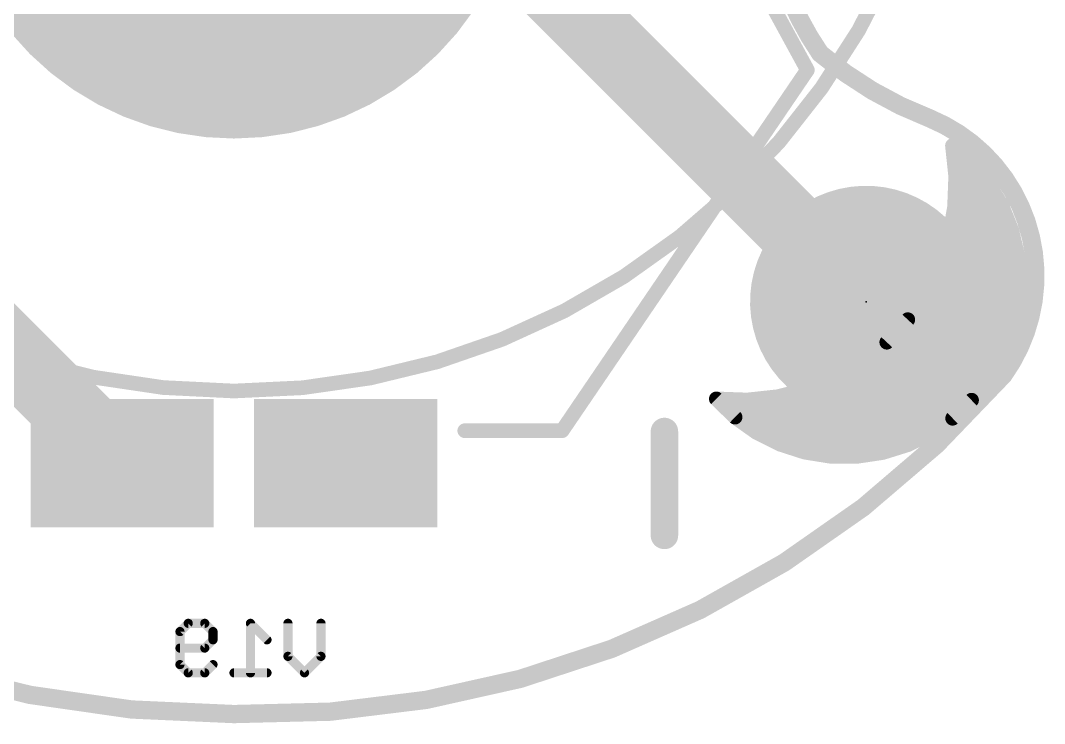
# Model space of a CAD drawing. Extents: x -33 to 11.2, y -24.1 to 14.6.
# Drawn here: x -2.96 to 11.24, y -14.61 to -4.86 of the extents above; entities that cross this region are included whole.
import ezdxf

# ---------------------------------------------------------------- set-up
doc = ezdxf.new("R2010")
doc.units = 0
for name, color, linetype in [('1', 12, 'CONTINUOUS'), ('16', 132, 'CONTINUOUS'), ('17', 110, 'CONTINUOUS'), ('20', 53, 'CONTINUOUS'), ('21', 41, 'CONTINUOUS'), ('23', 53, 'CONTINUOUS'), ('51', 53, 'CONTINUOUS')]:
    doc.layers.add(name, color=color, linetype=linetype)

# ---------------------------------------------------------------- blocks, each defined once
blk = doc.blocks.new('RECT')
blk.add_solid([(-0.5, -0.5), (0.5, -0.5), (-0.5, 0.5), (0.5, 0.5)])
blk = doc.blocks.new('RECT2080000X1280000R100')
at = {"const_width": 4}
blk.add_lwpolyline([(4.5, 0), (4.5, 0, 0.4142), (2.5, 2), (-2.5, 2, 0.4142), (-4.5, 0), (-4.5, 0, 0.4142), (-2.5, -2), (2.5, -2, 0.4142)], format="xyb", close=True, dxfattribs=at)
blk = doc.blocks.new('ROUNDP')
at = {"const_width": 0.5}
blk.add_lwpolyline([(0, -0.25, 1), (0, 0.25, 1), (0, -0.25)], format="xyb", dxfattribs=at)

msp = doc.modelspace()

# ---------------------------------------------------------------- linework, layer by layer
at = {"layer": '1'}
for points, const_width in [([(0, 0), (8.763, -8.763)], 1.016), ([(10.2318, -6.8402), (9.961, -6.5986)], 0.2032), ([(9.961, -6.5986), (10.006, -7.0238)], 0.2032), ([(9.9723, -6.7056), (10.081, -6.7056)], 0.2032), ([(9.9938, -6.9088), (10.2883, -6.9088)], 0.2032), ([(10.4625, -7.1204), (10.2318, -6.8402)], 0.2032), ([(10.006, -7.0238), (9.9901, -7.4511)], 0.2032), ([(10.0027, -7.112), (10.4556, -7.112)], 0.2032), ([(10.6476, -7.4326), (10.4625, -7.1204)], 0.2032), ([(9.9952, -7.3152), (10.578, -7.3152)], 0.2032), ([(9.9901, -7.4511), (9.9136, -7.8718)], 0.2032), ([(10.7829, -7.7694), (10.6476, -7.4326)], 0.2032), ([(9.9779, -7.5184), (10.6821, -7.5184)], 0.2032), ([(9.9409, -7.7216), (10.7637, -7.7216)], 0.2032), ([(9.9136, -7.8718), (9.7781, -8.2774)], 0.2032), ([(10.8651, -8.1229), (10.7829, -7.7694)], 0.2032), ([(9.8959, -7.9248), (10.819, -7.9248)], 0.2032), ([(9.828, -8.128), (10.8654, -8.128)], 0.2032), ([(10.8922, -8.4848), (10.8651, -8.1229)], 0.2032), ([(9.7781, -8.2774), (9.5863, -8.6596)], 0.2032), ([(9.7511, -8.3312), (10.8807, -8.3312)], 0.2032), ([(-3.787, -8.763), (-1.55, -11)], 1.016), ([(9.6491, -8.5344), (10.8883, -8.5344)], 0.2032), ([(10.8637, -8.8466), (10.8922, -8.4848)], 0.2032), ([(9.5863, -8.6596), (9.3421, -9.0106)], 0.2032), ([(9.532, -8.7376), (10.8723, -8.7376)], 0.2032), ([(10.7802, -9.1999), (10.8637, -8.8466)], 0.2032), ([(9.3421, -9.0106), (9.0504, -9.3234)], 0.2032), ([(9.3906, -8.9408), (10.8415, -8.9408)], 0.2032), ([(9.2177, -9.144), (10.7934, -9.144)], 0.2032), ([(9.0504, -9.3234), (8.7173, -9.5915)], 0.2032), ([(10.6437, -9.5362), (10.7802, -9.1999)], 0.2032), ([(9.0208, -9.3472), (10.7204, -9.3472)], 0.2032), ([(8.7173, -9.5915), (8.3494, -9.8095)], 0.2032), ([(8.7683, -9.5504), (10.6352, -9.5504)], 0.2032), ([(10.4574, -9.8477), (10.6437, -9.5362)], 0.2032), ([(8.4437, -9.7536), (10.5137, -9.7536)], 0.2032), ([(8.3494, -9.8095), (7.9543, -9.973)], 0.2032), ([(10.2257, -10.127), (10.4574, -9.8477)], 0.2032), ([(7.9543, -9.973), (7.5399, -10.0786)], 0.2032), ([(7.9934, -9.9568), (10.3669, -9.9568)], 0.2032), ([(6.6874, -10.109), (6.9473, -10.3624)], 0.2032), ([(7.1147, -10.1243), (6.6874, -10.109)], 0.2032), ([(6.7397, -10.16), (10.1911, -10.16)], 0.2032), ([(7.5399, -10.0786), (7.1147, -10.1243)], 0.2032), ([(9.9632, -10.3776), (10.2257, -10.127)], 0.2032), ([(6.9473, -10.3624), (7.2429, -10.5729)], 0.2032), ([(6.9485, -10.3632), (9.9783, -10.3632)], 0.2032), ([(9.6655, -10.5852), (9.9632, -10.3776)], 0.2032), ([(7.2338, -10.5664), (9.6925, -10.5664)], 0.2032), ([(7.2429, -10.5729), (7.5673, -10.7359)], 0.2032), ([(9.3395, -10.7448), (9.6655, -10.5852)], 0.2032), ([(7.5673, -10.7359), (7.9127, -10.8473)], 0.2032), ([(8.993, -10.8528), (9.3395, -10.7448)], 0.2032), ([(7.6719, -10.7696), (9.26, -10.7696)], 0.2032), ([(7.9127, -10.8473), (8.2711, -10.9046)], 0.2032), ([(8.634, -10.9064), (8.993, -10.8528)], 0.2032), ([(8.2711, -10.9046), (8.634, -10.9064)], 0.2032)]:
    msp.add_lwpolyline(points, dxfattribs=dict(at, const_width=const_width))
for points, const_width in [([(9.9948, -6.5606, 1), (9.9272, -6.6365)], 0.1016), ([(10.0115, -6.5932, 1), (9.9105, -6.6039)], 0.1016), ([(9.9723, -6.6548, 1), (9.9723, -6.7564)], 0.1016), ([(10.081, -6.7564, 1), (10.081, -6.6548)], 0.1016), ([(9.9938, -6.858, 1), (9.9938, -6.9596)], 0.1016), ([(10.271, -6.8079, 1), (10.1926, -6.8725)], 0.1016), ([(10.198, -6.8781, 1), (10.2656, -6.8023)], 0.1016), ([(10.2883, -6.9596, 1), (10.2883, -6.858)], 0.1016), ([(10.0568, -7.0257, 1), (9.9552, -7.0219)], 0.1016), ([(10.0027, -7.0612, 1), (10.0027, -7.1628)], 0.1016), ([(9.9555, -7.0291, 1), (10.0565, -7.0184)], 0.1016), ([(10.5062, -7.0945, 1), (10.4188, -7.1463)], 0.1016), ([(10.4233, -7.1527, 1), (10.5017, -7.0881)], 0.1016), ([(10.4556, -7.1628, 1), (10.4556, -7.0612)], 0.1016), ([(9.9952, -7.2644, 1), (9.9952, -7.366)], 0.1016), ([(10.578, -7.366, 1), (10.578, -7.2644)], 0.1016), ([(10.0401, -7.4602, 1), (9.9401, -7.442)], 0.1016), ([(10.6948, -7.4136, 1), (10.6005, -7.4515)], 0.1016), ([(10.6039, -7.4585, 1), (10.6913, -7.4066)], 0.1016), ([(9.9779, -7.4676, 1), (9.9779, -7.5692)], 0.1016), ([(9.9393, -7.4492, 1), (10.0409, -7.453)], 0.1016), ([(10.6821, -7.5692, 1), (10.6821, -7.4676)], 0.1016), ([(9.9409, -7.6708, 1), (9.9409, -7.7724)], 0.1016), ([(10.7637, -7.7724, 1), (10.7637, -7.6708)], 0.1016), ([(9.9618, -7.8879, 1), (9.8654, -7.8557)], 0.1016), ([(10.8324, -7.7579, 1), (10.7334, -7.7809)], 0.1016), ([(10.7357, -7.7883, 1), (10.83, -7.7504)], 0.1016), ([(9.8959, -7.874, 1), (9.8959, -7.9756)], 0.1016), ([(9.8636, -7.8628, 1), (9.9636, -7.8809)], 0.1016), ([(10.819, -7.9756, 1), (10.819, -7.874)], 0.1016), ([(9.828, -8.0772, 1), (9.828, -8.1788)], 0.1016), ([(10.9157, -8.1191, 1), (10.8144, -8.1267)], 0.1016), ([(10.8156, -8.1344, 1), (10.9145, -8.1114)], 0.1016), ([(10.8654, -8.1788, 1), (10.8654, -8.0772)], 0.1016), ([(9.7511, -8.2804, 1), (9.7511, -8.382)], 0.1016), ([(9.7299, -8.2613, 1), (9.8263, -8.2935)], 0.1016), ([(9.8235, -8.3002, 1), (9.7327, -8.2546)], 0.1016), ([(10.8807, -8.382, 1), (10.8807, -8.2804)], 0.1016), ([(8.5834, -8.9426, 1), (8.9426, -8.5834)], 0.508), ([(9.6491, -8.4836, 1), (9.6491, -8.5852)], 0.1016), ([(10.8415, -8.4886, 1), (10.9429, -8.481)], 0.1016), ([(10.9428, -8.4888, 1), (10.8416, -8.4808)], 0.1016), ([(10.8883, -8.5852, 1), (10.8883, -8.4836)], 0.1016), ([(9.532, -8.6868, 1), (9.532, -8.7884)], 0.1016), ([(9.5409, -8.6368, 1), (9.6317, -8.6824)], 0.1016), ([(9.628, -8.6886, 1), (9.5446, -8.6306)], 0.1016), ([(10.8723, -8.7884, 1), (10.8723, -8.6868)], 0.1016), ([(10.8131, -8.8427, 1), (10.9144, -8.8506)], 0.1016), ([(10.9131, -8.8583, 1), (10.8143, -8.835)], 0.1016), ([(9.3003, -8.9816, 1), (9.3838, -9.0396)], 0.1016), ([(9.3792, -9.0453, 1), (9.3049, -8.976)], 0.1016), ([(9.3906, -8.89, 1), (9.3906, -8.9916)], 0.1016), ([(10.8415, -8.9916, 1), (10.8415, -8.89)], 0.1016), ([(9.2177, -9.0932, 1), (9.2177, -9.1948)], 0.1016), ([(10.7934, -9.1948, 1), (10.7934, -9.0932)], 0.1016), ([(9.0823, -9.3629, 1), (9.0186, -9.2838)], 0.1016), ([(10.7308, -9.1882, 1), (10.8297, -9.2115)], 0.1016), ([(10.8273, -9.219, 1), (10.7332, -9.1808)], 0.1016), ([(9.0208, -9.2964, 1), (9.0208, -9.398)], 0.1016), ([(9.0133, -9.2887, 1), (9.0876, -9.358)], 0.1016), ([(10.7204, -9.398, 1), (10.7204, -9.2964)], 0.1016), ([(8.6854, -9.5519, 1), (8.7491, -9.631)], 0.1016), ([(8.7432, -9.6352, 1), (8.6914, -9.5478)], 0.1016), ([(8.7683, -9.4996, 1), (8.7683, -9.6012)], 0.1016), ([(10.5967, -9.5171, 1), (10.6908, -9.5553)], 0.1016), ([(10.6873, -9.5622, 1), (10.6001, -9.5101)], 0.1016), ([(10.6352, -9.6012, 1), (10.6352, -9.4996)], 0.1016), ([(8.4437, -9.7028, 1), (8.4437, -9.8044)], 0.1016), ([(10.5137, -9.8044, 1), (10.5137, -9.7028)], 0.1016), ([(8.3235, -9.7658, 1), (8.3753, -9.8532)], 0.1016), ([(8.3688, -9.8564, 1), (8.33, -9.7625)], 0.1016), ([(10.4138, -9.8216, 1), (10.501, -9.8737)], 0.1016), ([(10.4965, -9.8801, 1), (10.4183, -9.8152)], 0.1016), ([(7.9349, -9.926, 1), (7.9737, -10.0199)], 0.1016), ([(7.9668, -10.0222, 1), (7.9417, -9.9237)], 0.1016), ([(7.9934, -9.906, 1), (7.9934, -10.0076)], 0.1016), ([(10.3669, -10.0076, 1), (10.3669, -9.906)], 0.1016), ([(6.7228, -10.0727, 1), (6.6519, -10.1454)], 0.1016), ([(6.6892, -10.0583, 1), (6.6856, -10.1598)], 0.1016), ([(6.7397, -10.1092, 1), (6.7397, -10.2108)], 0.1016), ([(7.1093, -10.0738, 1), (7.1202, -10.1748)], 0.1016), ([(7.1129, -10.1751, 1), (7.1165, -10.0735)], 0.1016), ([(7.5274, -10.0294, 1), (7.5525, -10.1278)], 0.1016), ([(7.5453, -10.1291, 1), (7.5345, -10.0281)], 0.1016), ([(10.1866, -10.0946, 1), (10.2648, -10.1594)], 0.1016), ([(10.2608, -10.1637, 1), (10.1906, -10.0903)], 0.1016), ([(10.1911, -10.2108, 1), (10.1911, -10.1092)], 0.1016), ([(6.9768, -10.321, 1), (6.9179, -10.4037)], 0.1016), ([(6.9485, -10.3124, 1), (6.9485, -10.414)], 0.1016), ([(6.9119, -10.3987, 1), (6.9828, -10.326)], 0.1016), ([(9.9281, -10.3409, 1), (9.9983, -10.4144)], 0.1016), ([(9.9923, -10.4193, 1), (9.9342, -10.336)], 0.1016), ([(9.9783, -10.414, 1), (9.9783, -10.3124)], 0.1016), ([(7.2338, -10.5156, 1), (7.2338, -10.6172)], 0.1016), ([(7.2657, -10.5275, 1), (7.2201, -10.6183)], 0.1016), ([(7.2135, -10.6143, 1), (7.2724, -10.5316)], 0.1016), ([(9.6364, -10.5436, 1), (9.6945, -10.6269)], 0.1016), ([(9.6878, -10.6308, 1), (9.6431, -10.5396)], 0.1016), ([(9.6925, -10.6172, 1), (9.6925, -10.5156)], 0.1016), ([(-1.7296, -11.1796, 1), (-1.3704, -10.8204)], 0.508), ([(7.5829, -10.6875, 1), (7.5517, -10.7842)], 0.1016), ([(7.5445, -10.7813, 1), (7.5901, -10.6905)], 0.1016), ([(9.3546, -10.7933, 1), (9.3244, -10.6963)], 0.1016), ([(7.6719, -10.7188, 1), (7.6719, -10.8204)], 0.1016), ([(7.9207, -10.7971, 1), (7.9047, -10.8974)], 0.1016), ([(7.8971, -10.8956, 1), (7.9283, -10.7989)], 0.1016), ([(8.9779, -10.8043, 1), (9.0081, -10.9013)], 0.1016), ([(9.0005, -10.903, 1), (8.9855, -10.8025)], 0.1016), ([(9.26, -10.8204, 1), (9.26, -10.7188)], 0.1016), ([(9.3172, -10.6992, 1), (9.3619, -10.7905)], 0.1016), ([(8.2713, -10.8538, 1), (8.2708, -10.9554)], 0.1016), ([(8.2631, -10.9547, 1), (8.2791, -10.8544)], 0.1016), ([(8.6265, -10.8562, 1), (8.6415, -10.9567)], 0.1016), ([(8.6338, -10.9572, 1), (8.6343, -10.8556)], 0.1016)]:
    msp.add_lwpolyline(points, format="xyb", dxfattribs=dict(at, const_width=const_width))
at = {"layer": '16'}
for points, const_width in [([(9.9948, -6.5606, 1), (9.9272, -6.6365)], 0.1016), ([(10.0115, -6.5932, 1), (9.9105, -6.6039)], 0.1016), ([(9.9723, -6.6548, 1), (9.9723, -6.7564)], 0.1016), ([(10.081, -6.7564, 1), (10.081, -6.6548)], 0.1016), ([(9.9938, -6.858, 1), (9.9938, -6.9596)], 0.1016), ([(10.271, -6.8079, 1), (10.1926, -6.8725)], 0.1016), ([(10.198, -6.8781, 1), (10.2656, -6.8023)], 0.1016), ([(10.2883, -6.9596, 1), (10.2883, -6.858)], 0.1016), ([(10.0568, -7.0257, 1), (9.9552, -7.0219)], 0.1016), ([(10.0027, -7.0612, 1), (10.0027, -7.1628)], 0.1016), ([(9.9555, -7.0291, 1), (10.0565, -7.0184)], 0.1016), ([(10.5062, -7.0945, 1), (10.4188, -7.1463)], 0.1016), ([(10.4233, -7.1527, 1), (10.5017, -7.0881)], 0.1016), ([(10.4556, -7.1628, 1), (10.4556, -7.0612)], 0.1016), ([(9.9952, -7.2644, 1), (9.9952, -7.366)], 0.1016), ([(10.578, -7.366, 1), (10.578, -7.2644)], 0.1016), ([(10.0401, -7.4602, 1), (9.9401, -7.442)], 0.1016), ([(10.6948, -7.4136, 1), (10.6005, -7.4515)], 0.1016), ([(10.6039, -7.4585, 1), (10.6913, -7.4066)], 0.1016), ([(9.9779, -7.4676, 1), (9.9779, -7.5692)], 0.1016), ([(9.9393, -7.4492, 1), (10.0409, -7.453)], 0.1016), ([(10.6821, -7.5692, 1), (10.6821, -7.4676)], 0.1016), ([(9.9409, -7.6708, 1), (9.9409, -7.7724)], 0.1016), ([(10.7637, -7.7724, 1), (10.7637, -7.6708)], 0.1016), ([(9.9618, -7.8879, 1), (9.8654, -7.8557)], 0.1016), ([(10.8324, -7.7579, 1), (10.7334, -7.7809)], 0.1016), ([(10.7357, -7.7883, 1), (10.83, -7.7504)], 0.1016), ([(9.8959, -7.874, 1), (9.8959, -7.9756)], 0.1016), ([(9.8636, -7.8628, 1), (9.9636, -7.8809)], 0.1016), ([(10.819, -7.9756, 1), (10.819, -7.874)], 0.1016), ([(9.828, -8.0772, 1), (9.828, -8.1788)], 0.1016), ([(10.9157, -8.1191, 1), (10.8144, -8.1267)], 0.1016), ([(10.8156, -8.1344, 1), (10.9145, -8.1114)], 0.1016), ([(10.8654, -8.1788, 1), (10.8654, -8.0772)], 0.1016), ([(9.7511, -8.2804, 1), (9.7511, -8.382)], 0.1016), ([(9.7299, -8.2613, 1), (9.8263, -8.2935)], 0.1016), ([(9.8235, -8.3002, 1), (9.7327, -8.2546)], 0.1016), ([(10.8807, -8.382, 1), (10.8807, -8.2804)], 0.1016), ([(9.6491, -8.4836, 1), (9.6491, -8.5852)], 0.1016), ([(10.8415, -8.4886, 1), (10.9429, -8.481)], 0.1016), ([(10.9428, -8.4888, 1), (10.8416, -8.4808)], 0.1016), ([(10.8883, -8.5852, 1), (10.8883, -8.4836)], 0.1016), ([(9.532, -8.6868, 1), (9.532, -8.7884)], 0.1016), ([(9.5409, -8.6368, 1), (9.6317, -8.6824)], 0.1016), ([(9.628, -8.6886, 1), (9.5446, -8.6306)], 0.1016), ([(10.8723, -8.7884, 1), (10.8723, -8.6868)], 0.1016), ([(10.8131, -8.8427, 1), (10.9144, -8.8506)], 0.1016), ([(10.9131, -8.8583, 1), (10.8143, -8.835)], 0.1016), ([(9.3003, -8.9816, 1), (9.3838, -9.0396)], 0.1016), ([(9.3792, -9.0453, 1), (9.3049, -8.976)], 0.1016), ([(9.3906, -8.89, 1), (9.3906, -8.9916)], 0.1016), ([(10.8415, -8.9916, 1), (10.8415, -8.89)], 0.1016), ([(9.2177, -9.0932, 1), (9.2177, -9.1948)], 0.1016), ([(10.7934, -9.1948, 1), (10.7934, -9.0932)], 0.1016), ([(9.0823, -9.3629, 1), (9.0186, -9.2838)], 0.1016), ([(10.7308, -9.1882, 1), (10.8297, -9.2115)], 0.1016), ([(10.8273, -9.219, 1), (10.7332, -9.1808)], 0.1016), ([(9.0208, -9.2964, 1), (9.0208, -9.398)], 0.1016), ([(9.0133, -9.2887, 1), (9.0876, -9.358)], 0.1016), ([(10.7204, -9.398, 1), (10.7204, -9.2964)], 0.1016), ([(8.6854, -9.5519, 1), (8.7491, -9.631)], 0.1016), ([(8.7432, -9.6352, 1), (8.6914, -9.5478)], 0.1016), ([(8.7683, -9.4996, 1), (8.7683, -9.6012)], 0.1016), ([(10.5967, -9.5171, 1), (10.6908, -9.5553)], 0.1016), ([(10.6873, -9.5622, 1), (10.6001, -9.5101)], 0.1016), ([(10.6352, -9.6012, 1), (10.6352, -9.4996)], 0.1016), ([(8.4437, -9.7028, 1), (8.4437, -9.8044)], 0.1016), ([(10.5137, -9.8044, 1), (10.5137, -9.7028)], 0.1016), ([(8.3235, -9.7658, 1), (8.3753, -9.8532)], 0.1016), ([(8.3688, -9.8564, 1), (8.33, -9.7625)], 0.1016), ([(10.4138, -9.8216, 1), (10.501, -9.8737)], 0.1016), ([(10.4965, -9.8801, 1), (10.4183, -9.8152)], 0.1016), ([(7.9349, -9.926, 1), (7.9737, -10.0199)], 0.1016), ([(7.9668, -10.0222, 1), (7.9417, -9.9237)], 0.1016), ([(7.9934, -9.906, 1), (7.9934, -10.0076)], 0.1016), ([(10.3669, -10.0076, 1), (10.3669, -9.906)], 0.1016), ([(6.7228, -10.0727, 1), (6.6519, -10.1454)], 0.1016), ([(6.6892, -10.0583, 1), (6.6856, -10.1598)], 0.1016), ([(6.7397, -10.1092, 1), (6.7397, -10.2108)], 0.1016), ([(7.1093, -10.0738, 1), (7.1202, -10.1748)], 0.1016), ([(7.1129, -10.1751, 1), (7.1165, -10.0735)], 0.1016), ([(7.5274, -10.0294, 1), (7.5525, -10.1278)], 0.1016), ([(7.5453, -10.1291, 1), (7.5345, -10.0281)], 0.1016), ([(10.1866, -10.0946, 1), (10.2648, -10.1594)], 0.1016), ([(10.2608, -10.1637, 1), (10.1906, -10.0903)], 0.1016), ([(10.1911, -10.2108, 1), (10.1911, -10.1092)], 0.1016), ([(6.9768, -10.321, 1), (6.9179, -10.4037)], 0.1016), ([(6.9485, -10.3124, 1), (6.9485, -10.414)], 0.1016), ([(6.9119, -10.3987, 1), (6.9828, -10.326)], 0.1016), ([(9.9281, -10.3409, 1), (9.9983, -10.4144)], 0.1016), ([(9.9923, -10.4193, 1), (9.9342, -10.336)], 0.1016), ([(9.9783, -10.414, 1), (9.9783, -10.3124)], 0.1016), ([(7.2338, -10.5156, 1), (7.2338, -10.6172)], 0.1016), ([(7.2657, -10.5275, 1), (7.2201, -10.6183)], 0.1016), ([(7.2135, -10.6143, 1), (7.2724, -10.5316)], 0.1016), ([(9.6364, -10.5436, 1), (9.6945, -10.6269)], 0.1016), ([(9.6878, -10.6308, 1), (9.6431, -10.5396)], 0.1016), ([(9.6925, -10.6172, 1), (9.6925, -10.5156)], 0.1016), ([(7.5829, -10.6875, 1), (7.5517, -10.7842)], 0.1016), ([(7.5445, -10.7813, 1), (7.5901, -10.6905)], 0.1016), ([(9.3546, -10.7933, 1), (9.3244, -10.6963)], 0.1016), ([(7.6719, -10.7188, 1), (7.6719, -10.8204)], 0.1016), ([(7.9207, -10.7971, 1), (7.9047, -10.8974)], 0.1016), ([(7.8971, -10.8956, 1), (7.9283, -10.7989)], 0.1016), ([(8.9779, -10.8043, 1), (9.0081, -10.9013)], 0.1016), ([(9.0005, -10.903, 1), (8.9855, -10.8025)], 0.1016), ([(9.26, -10.8204, 1), (9.26, -10.7188)], 0.1016), ([(9.3172, -10.6992, 1), (9.3619, -10.7905)], 0.1016), ([(8.2713, -10.8538, 1), (8.2708, -10.9554)], 0.1016), ([(8.2631, -10.9547, 1), (8.2791, -10.8544)], 0.1016), ([(8.6265, -10.8562, 1), (8.6415, -10.9567)], 0.1016), ([(8.6338, -10.9572, 1), (8.6343, -10.8556)], 0.1016), ([(-0.6335, -13.1884, 1), (-0.6335, -13.2519)], 0.0635), ([(-0.6111, -13.2426, 1), (-0.656, -13.1977)], 0.0635), ([(-0.3823, -13.1977, 1), (-0.4272, -13.2426)], 0.0635), ([(-0.4047, -13.2519, 1), (-0.4047, -13.1884)], 0.0635), ([(0.261, -13.2201, 1), (0.1975, -13.2201)], 0.0635), ([(0.2517, -13.1977, 1), (0.2068, -13.2426)], 0.0635), ([(0.7807, -13.2201, 1), (0.7172, -13.2201)], 0.0635), ([(1.2383, -13.2201, 1), (1.1748, -13.2201)], 0.0635), ([(-0.7162, -13.3345, 1), (-0.7797, -13.3345)], 0.0635), ([(-0.7704, -13.3121, 1), (-0.7255, -13.357)], 0.0635), ([(-0.2586, -13.3345, 1), (-0.3221, -13.3345)], 0.0635), ([(-0.3128, -13.357, 1), (-0.2679, -13.3121)], 0.0635), ([(-0.3221, -13.4489, 1), (-0.2586, -13.4489)], 0.0635), ([(-0.2679, -13.4714, 1), (-0.3128, -13.4265)], 0.0635), ([(0.4356, -13.4714, 1), (0.4805, -13.4265)], 0.0635), ([(-0.7479, -13.5316, 1), (-0.7479, -13.5951)], 0.0635), ([(-0.4272, -13.5409, 1), (-0.3823, -13.5858)], 0.0635), ([(-0.4047, -13.5951, 1), (-0.4047, -13.5316)], 0.0635), ([(0.7714, -13.6553, 1), (0.7265, -13.7002)], 0.0635), ([(1.229, -13.7002, 1), (1.184, -13.6553)], 0.0635), ([(-0.7255, -13.7697, 1), (-0.7704, -13.8146)], 0.0635), ([(-0.7797, -13.7921, 1), (-0.7162, -13.7921)], 0.0635), ([(-0.2679, -13.8146, 1), (-0.3128, -13.7697)], 0.0635), ([(0.7172, -13.6777, 1), (0.7807, -13.6777)], 0.0635), ([(1.1748, -13.6777, 1), (1.2383, -13.6777)], 0.0635), ([(-0.6335, -13.8748, 1), (-0.6335, -13.9383)], 0.0635), ([(-0.656, -13.929, 1), (-0.6111, -13.884)], 0.0635), ([(-0.4272, -13.884, 1), (-0.3823, -13.929)], 0.0635), ([(-0.4047, -13.9383, 1), (-0.4047, -13.8748)], 0.0635), ([(0.0005, -13.8748, 1), (0.0005, -13.9383)], 0.0635), ([(0.1975, -13.9065, 1), (0.261, -13.9065)], 0.0635), ([(0.4581, -13.9383, 1), (0.4581, -13.8748)], 0.0635), ([(0.9553, -13.884, 1), (1.0002, -13.929)], 0.0635), ([(0.9553, -13.929, 1), (1.0002, -13.884)], 0.0635)]:
    msp.add_lwpolyline(points, format="xyb", dxfattribs=dict(at, const_width=const_width))
for points, const_width in [([(9.961, -6.5986), (10.2318, -6.8402)], 0.2032), ([(10.006, -7.0238), (9.961, -6.5986)], 0.2032), ([(9.9723, -6.7056), (10.081, -6.7056)], 0.2032), ([(9.9938, -6.9088), (10.2883, -6.9088)], 0.2032), ([(10.2318, -6.8402), (10.4625, -7.1204)], 0.2032), ([(9.9901, -7.4511), (10.006, -7.0238)], 0.2032), ([(10.0027, -7.112), (10.4556, -7.112)], 0.2032), ([(10.4625, -7.1204), (10.6476, -7.4326)], 0.2032), ([(9.9952, -7.3152), (10.578, -7.3152)], 0.2032), ([(9.9136, -7.8718), (9.9901, -7.4511)], 0.2032), ([(10.6476, -7.4326), (10.7829, -7.7694)], 0.2032), ([(9.9779, -7.5184), (10.6821, -7.5184)], 0.2032), ([(9.9409, -7.7216), (10.7637, -7.7216)], 0.2032), ([(9.7781, -8.2774), (9.9136, -7.8718)], 0.2032), ([(10.7829, -7.7694), (10.8651, -8.1229)], 0.2032), ([(9.8959, -7.9248), (10.819, -7.9248)], 0.2032), ([(9.828, -8.128), (10.8654, -8.128)], 0.2032), ([(10.8651, -8.1229), (10.8922, -8.4848)], 0.2032), ([(9.5863, -8.6596), (9.7781, -8.2774)], 0.2032), ([(9.7511, -8.3312), (10.8807, -8.3312)], 0.2032), ([(9.6491, -8.5344), (10.8883, -8.5344)], 0.2032), ([(10.8922, -8.4848), (10.8637, -8.8466)], 0.2032), ([(9.3421, -9.0106), (9.5863, -8.6596)], 0.2032), ([(9.532, -8.7376), (10.8723, -8.7376)], 0.2032), ([(10.8637, -8.8466), (10.7802, -9.1999)], 0.2032), ([(9.0504, -9.3234), (9.3421, -9.0106)], 0.2032), ([(9.3906, -8.9408), (10.8415, -8.9408)], 0.2032), ([(9.2177, -9.144), (10.7934, -9.144)], 0.2032), ([(8.7173, -9.5915), (9.0504, -9.3234)], 0.2032), ([(10.7802, -9.1999), (10.6437, -9.5362)], 0.2032), ([(9.0208, -9.3472), (10.7204, -9.3472)], 0.2032), ([(8.3494, -9.8095), (8.7173, -9.5915)], 0.2032), ([(8.7683, -9.5504), (10.6352, -9.5504)], 0.2032), ([(10.6437, -9.5362), (10.4574, -9.8477)], 0.2032), ([(8.4437, -9.7536), (10.5137, -9.7536)], 0.2032), ([(7.9543, -9.973), (8.3494, -9.8095)], 0.2032), ([(10.4574, -9.8477), (10.2257, -10.127)], 0.2032), ([(7.5399, -10.0786), (7.9543, -9.973)], 0.2032), ([(7.9934, -9.9568), (10.3669, -9.9568)], 0.2032), ([(6.9473, -10.3624), (6.6874, -10.109)], 0.2032), ([(6.6874, -10.109), (7.1147, -10.1243)], 0.2032), ([(6.7397, -10.16), (10.1911, -10.16)], 0.2032), ([(7.1147, -10.1243), (7.5399, -10.0786)], 0.2032), ([(10.2257, -10.127), (9.9632, -10.3776)], 0.2032), ([(7.2429, -10.5729), (6.9473, -10.3624)], 0.2032), ([(6.9485, -10.3632), (9.9783, -10.3632)], 0.2032), ([(9.9632, -10.3776), (9.6655, -10.5852)], 0.2032), ([(7.2338, -10.5664), (9.6925, -10.5664)], 0.2032), ([(7.5673, -10.7359), (7.2429, -10.5729)], 0.2032), ([(9.6655, -10.5852), (9.3395, -10.7448)], 0.2032), ([(7.9127, -10.8473), (7.5673, -10.7359)], 0.2032), ([(9.3395, -10.7448), (8.993, -10.8528)], 0.2032), ([(7.6719, -10.7696), (9.26, -10.7696)], 0.2032), ([(8.2711, -10.9046), (7.9127, -10.8473)], 0.2032), ([(8.993, -10.8528), (8.634, -10.9064)], 0.2032), ([(8.634, -10.9064), (8.2711, -10.9046)], 0.2032), ([(-0.7479, -13.3345), (-0.6335, -13.2201)], 0.127), ([(-0.6335, -13.2201), (-0.4047, -13.2201)], 0.127), ([(-0.4047, -13.2201), (-0.2903, -13.3345)], 0.127), ([(0.4581, -13.4489), (0.2293, -13.2201)], 0.127), ([(0.2293, -13.2201), (0.2293, -13.9065)], 0.127), ([(0.7489, -13.6777), (0.7489, -13.2201)], 0.127), ([(1.2065, -13.2201), (1.2065, -13.6777)], 0.127), ([(-0.7479, -13.7921), (-0.7479, -13.3345)], 0.127), ([(-0.2903, -13.3345), (-0.2903, -13.4489)], 0.127), ([(-0.2903, -13.4489), (-0.4047, -13.5633)], 0.127), ([(-0.4047, -13.5633), (-0.7479, -13.5633)], 0.127), ([(0.9777, -13.9065), (0.7489, -13.6777)], 0.127), ([(1.2065, -13.6777), (0.9777, -13.9065)], 0.127), ([(-0.6335, -13.9065), (-0.7479, -13.7921)], 0.127), ([(-0.2903, -13.7921), (-0.4047, -13.9065)], 0.127), ([(-0.4047, -13.9065), (-0.6335, -13.9065)], 0.127), ([(0.4581, -13.9065), (0.0005, -13.9065)], 0.127)]:
    msp.add_lwpolyline(points, dxfattribs=dict(at, const_width=const_width))
at = {"layer": '20'}
for points, const_width in [([(-0.127, 14.478, 1), (0, -14.478)], 0.254), ([(7.7216, -4.5847, 0.0488), (8.128, -5.3213)], 0.254), ([(8.128, -5.3213, 0.0859), (9.652, -6.223)], 0.254), ([(8.1692, -5.273, 1), (8.0868, -5.3696)], 0.127), ([(8.0757, -5.3572, 1), (8.1803, -5.2854)], 0.127), ([(10.668, -9.779, 0.4834), (9.652, -6.223)], 0.254), ([(9.6763, -6.1643, 1), (9.6277, -6.2817)], 0.127), ([(9.6295, -6.2824, 1), (9.6745, -6.1636)], 0.127), ([(0, -14.478, 0.223), (10.668, -9.779)], 0.254), ([(10.7159, -9.8207, 1), (10.6201, -9.7373)], 0.127), ([(10.6164, -9.742, 1), (10.7196, -9.816)], 0.127), ([(0.0015, -14.4145, 1), (-0.0015, -14.5415)], 0.127), ([(0.0003, -14.5415, 1), (-0.0003, -14.4145)], 0.127)]:
    msp.add_lwpolyline(points, format="xyb", dxfattribs=dict(at, const_width=const_width))
at = {"layer": '21'}
for points, const_width in [([(7.95, 5.55, 0.2793), (7.95, -5.55)], 0.2032), ([(7.9066, -5.5763, 1), (7.9934, -5.5237)], 0.1016), ([(7.992, -5.5786, 1), (7.908, -5.5214)], 0.1016), ([(3.2, -10.4992, 1), (3.2, -10.6008)], 0.1016), ([(4.508, -10.5214, 1), (4.592, -10.5786)], 0.1016), ([(4.55, -10.6008, 1), (4.55, -10.4992)], 0.1016), ([(6.0633, -10.5609, 1), (5.8728, -10.5609)], 0.1905), ([(5.8728, -12.0015, 1), (6.0633, -12.0015)], 0.1905)]:
    msp.add_lwpolyline(points, format="xyb", dxfattribs=dict(at, const_width=const_width))
for points, const_width in [([(7.95, -5.55), (4.55, -10.55)], 0.2032), ([(4.55, -10.55), (3.2, -10.55)], 0.2032), ([(5.9681, -12.0015), (5.9681, -10.5609)], 0.381)]:
    msp.add_lwpolyline(points, dxfattribs=dict(at, const_width=const_width))
at = {"layer": '23'}
msp.add_point((8.763, -8.763), dxfattribs=at)
at = {"layer": '51'}
for points, const_width in [([(0, -10, 1), (0, 10, 1), (0, -10)], 0.2032), ([(-2.55, -10.4992, 1), (-2.55, -10.6008)], 0.1016), ([(-2.4992, -10.55, 1), (-2.6008, -10.55)], 0.1016), ([(-0.4992, -10.55, 1), (-0.6008, -10.55)], 0.1016), ([(-0.55, -10.6008, 1), (-0.55, -10.4992)], 0.1016), ([(0.55, -10.4992, 1), (0.55, -10.6008)], 0.1016), ([(0.6008, -10.55, 1), (0.4992, -10.55)], 0.1016), ([(2.6008, -10.55, 1), (2.4992, -10.55)], 0.1016), ([(2.55, -10.6008, 1), (2.55, -10.4992)], 0.1016), ([(-2.55, -11.3992, 1), (-2.55, -11.5008)], 0.1016), ([(-0.55, -11.5008, 1), (-0.55, -11.3992)], 0.1016), ([(0.55, -11.3992, 1), (0.55, -11.5008)], 0.1016), ([(2.55, -11.5008, 1), (2.55, -11.3992)], 0.1016), ([(-2.6008, -11.45, 1), (-2.4992, -11.45)], 0.1016), ([(-0.6008, -11.45, 1), (-0.4992, -11.45)], 0.1016), ([(0.4992, -11.45, 1), (0.6008, -11.45)], 0.1016), ([(2.4992, -11.45, 1), (2.6008, -11.45)], 0.1016)]:
    msp.add_lwpolyline(points, format="xyb", dxfattribs=dict(at, const_width=const_width))
at = {"layer": '51', "const_width": 0.2032}
for points in [[(-2.55, -10.55), (-0.55, -10.55)], [(-2.55, -11.45), (-2.55, -10.55)], [(-0.55, -10.55), (-0.55, -11.45)], [(0.55, -10.55), (2.55, -10.55)], [(0.55, -11.45), (0.55, -10.55)], [(2.55, -10.55), (2.55, -11.45)], [(-0.55, -11.45), (-2.55, -11.45)], [(2.55, -11.45), (0.55, -11.45)]]:
    msp.add_lwpolyline(points, dxfattribs=at)

# ---------------------------------------------------------------- block references
at = {"layer": '1', "rotation": 90}
msp.add_blockref('RECT2080000X1280000R100', (0, 0), dxfattribs=at)
at = {"layer": '1', "xscale": 2.54, "yscale": 1.778, "rotation": 180}
for p in [(-1.55, -11), (1.55, -11)]:
    msp.add_blockref('RECT', p, dxfattribs=at)
at = {"layer": '17', "xscale": 3.216, "yscale": 3.216, "rotation": 137}
msp.add_blockref('ROUNDP', (8.763, -8.763), dxfattribs=at)
msp.add_blockref('ROUNDP', (8.763, -8.763), dxfattribs=at)

doc.saveas('drawing.dxf')
